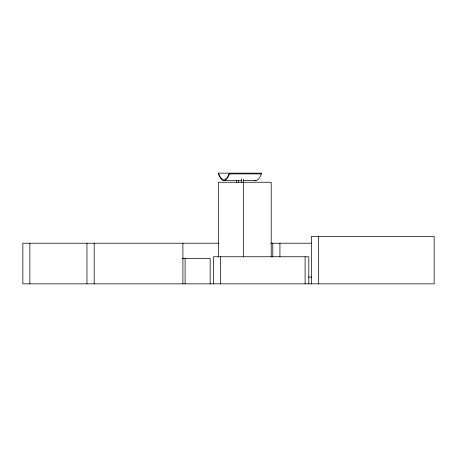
<?xml version="1.0" encoding="UTF-8"?>
<svg xmlns="http://www.w3.org/2000/svg" width="457" height="457" viewBox="0 0 457 457"><rect width="100%" height="100%" fill="white"/><g stroke="black" fill="none" stroke-linecap="round" stroke-linejoin="round"><path stroke-width="0.69" d="M218.315 173.152L220.64 177.619L222.965 179.738A21.285 7.015 -90 0 0 224.827 179.738L227.152 177.619L229.477 173.152C228.906 175.899 227.38 178.995 224.827 180.475A21.279 7.015 -90 0 1 222.965 180.475C220.417 178.995 218.886 175.905 218.315 173.152L261.45 173.152C260.884 175.899 259.353 178.995 256.8 180.475A21.279 7.015 -90 0 1 254.943 180.475L254.475 180.241M229.477 173.894L261.45 173.894M223.896 180.664L241.662 180.664M243.084 180.664L255.869 180.664M218.983 243.21L22.85 243.21L22.85 283.848L434.15 283.848L434.15 236.435L311.343 236.435L311.343 283.848M270.79 243.21L311.754 243.21M182.234 258.451L210.151 258.451L210.151 283.848M308.464 277.073L311.491 277.073M318.415 236.435L318.415 283.848M308.806 283.848L308.806 256.754L213.493 256.754L213.493 283.848M305.099 256.754L305.099 283.848M279.935 243.21L279.935 256.754M272.8 243.21L272.8 256.754M271.19 256.851L271.19 182.252L218.337 182.252L218.337 256.851M243.335 182.252L243.335 256.851M243.278 179.075L243.278 182.252M241.37 179.075L241.37 182.252M238.394 180.349L238.394 182.252M236.492 180.349L236.492 182.252M220.565 256.754L220.565 283.848M185.091 258.451L185.091 283.848M182.909 243.21L182.909 283.848M94.182 243.21L94.182 283.848M86.961 243.21L86.961 283.848M29.876 243.21L29.876 283.848"/></g></svg>
